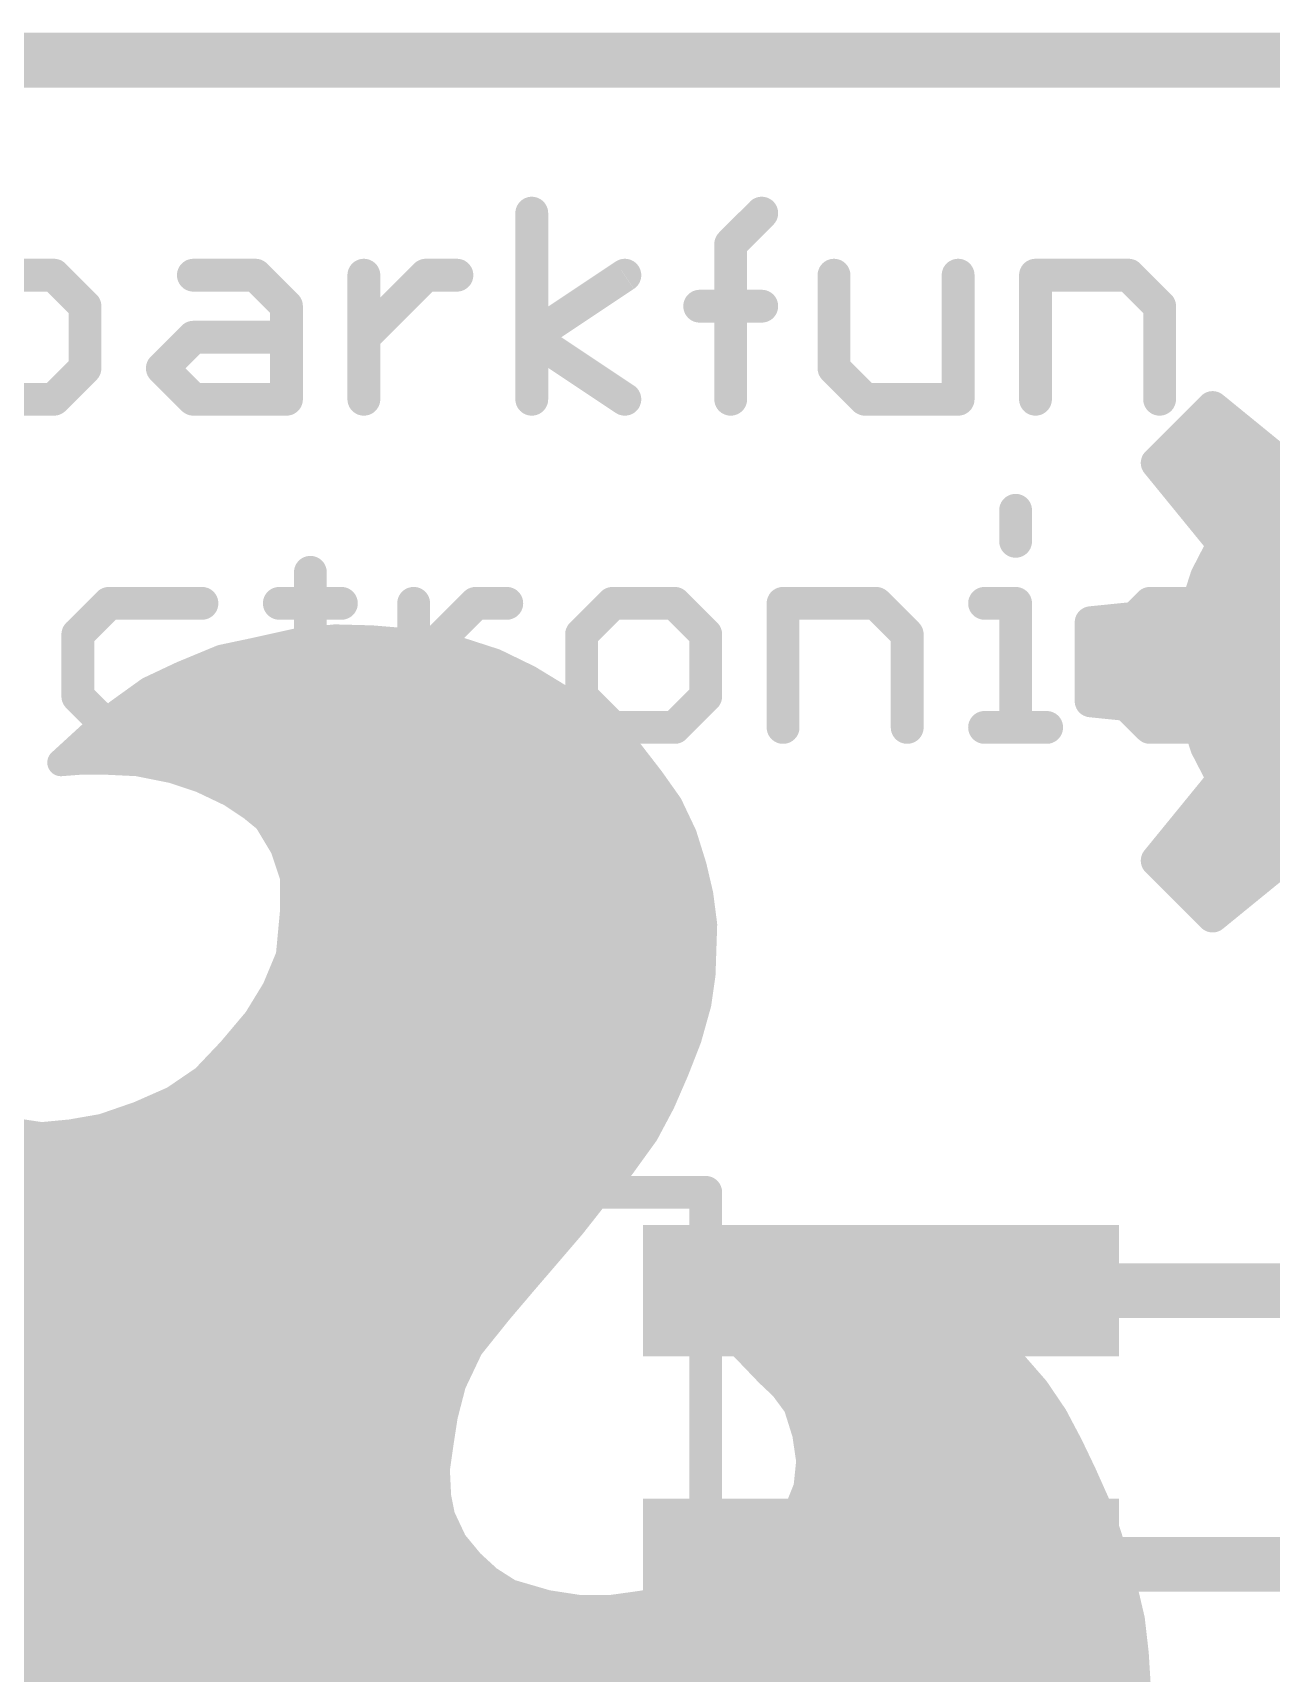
# Model space of a CAD drawing. Extents: x -0.1 to 21.7, y -7.6 to 15.4.
# Drawn here: x 10.11 to 15.86, y 7.75 to 15.37 of the extents above; entities that cross this region are included whole.
import ezdxf

# ---------------------------------------------------------------- set-up
doc = ezdxf.new("R2010")
doc.units = 0
for name, color, linetype in [('1', 12, 'CONTINUOUS'), ('16', 132, 'CONTINUOUS'), ('20', 53, 'CONTINUOUS'), ('21', 53, 'CONTINUOUS'), ('22', 53, 'CONTINUOUS'), ('51', 53, 'CONTINUOUS')]:
    doc.layers.add(name, color=color, linetype=linetype)

# ---------------------------------------------------------------- blocks, each defined once
blk = doc.blocks.new('RECT')
blk.add_solid([(-0.5, -0.5), (0.5, -0.5), (-0.5, 0.5), (0.5, 0.5)])

msp = doc.modelspace()

# ---------------------------------------------------------------- linework, layer by layer
at = {"layer": '1', "const_width": 0.254}
for points in [[(21.59, 15.24), (0, 15.24)], [(14.0462, 9.525), (18.415, 9.525)], [(14.0462, 8.255), (13.97, 8.255)], [(14.0462, 8.255), (18.542, 8.255)]]:
    msp.add_lwpolyline(points, dxfattribs=at)
at = {"layer": '1', "const_width": 0.127}
for points in [[(14.0462, 9.5885, 1), (14.0462, 9.4615)], [(13.97, 8.3185, 1), (13.97, 8.1915)], [(14.0462, 8.3185, 1), (14.0462, 8.1915)], [(14.0462, 8.1915, 1), (14.0462, 8.3185)]]:
    msp.add_lwpolyline(points, format="xyb", dxfattribs=at)
at = {"layer": '16', "const_width": 0.254}
msp.add_lwpolyline([(21.59, 15.24), (0, 15.24)], dxfattribs=at)
at = {"layer": '20', "const_width": 0.254}
msp.add_lwpolyline([(0, 15.24), (21.59, 15.24)], dxfattribs=at)
at = {"layer": '21', "const_width": 0.1524}
for points in [[(12.4254, 13.6652), (12.4254, 14.5295)], [(13.349, 14.3855), (13.4931, 14.5295)], [(13.349, 13.6652), (13.349, 14.3855)], [(9.7747, 14.2414), (10.2069, 14.2414)], [(10.2069, 14.2414), (10.3509, 14.0974)], [(10.8543, 14.2414), (11.1424, 14.2414)], [(11.1424, 14.2414), (11.2865, 14.0974)], [(11.6458, 13.6652), (11.6458, 14.2414)], [(11.6458, 13.9533), (11.9339, 14.2414)], [(11.9339, 14.2414), (12.0779, 14.2414)], [(12.4254, 13.9533), (12.8575, 14.2414)], [(13.8286, 14.2414), (13.8286, 13.8093)], [(14.4049, 13.6652), (14.4049, 14.2414)], [(14.7641, 13.6652), (14.7641, 14.2414)], [(14.7641, 14.2414), (15.1963, 14.2414)], [(15.1963, 14.2414), (15.3404, 14.0974)], [(10.3509, 14.0974), (10.3509, 13.8093)], [(11.2865, 14.0974), (11.2865, 13.6652)], [(13.205, 14.0974), (13.4931, 14.0974)], [(15.3404, 14.0974), (15.3404, 13.6652)], [(10.7102, 13.8093), (10.8543, 13.9533)], [(10.8543, 13.9533), (11.2865, 13.9533)], [(12.8575, 13.6652), (12.4254, 13.9533)], [(10.3509, 13.8093), (10.2069, 13.6652)], [(10.8543, 13.6652), (10.7102, 13.8093)], [(13.8286, 13.8093), (13.9727, 13.6652)], [(10.2069, 13.6652), (9.7747, 13.6652)], [(11.2865, 13.6652), (10.8543, 13.6652)], [(13.9727, 13.6652), (14.4049, 13.6652)], [(14.6718, 13.1496), (14.6718, 13.0055)], [(11.3975, 12.8615), (11.3975, 12.2853)], [(10.462, 12.7174), (10.3179, 12.5734)], [(10.8941, 12.7174), (10.462, 12.7174)], [(11.2534, 12.7174), (11.5415, 12.7174)], [(11.8771, 12.1412), (11.8771, 12.7174)], [(11.8771, 12.4293), (12.1652, 12.7174)], [(12.1652, 12.7174), (12.3093, 12.7174)], [(12.8008, 12.7174), (12.6567, 12.5734)], [(13.0889, 12.7174), (12.8008, 12.7174)], [(13.2329, 12.5734), (13.0889, 12.7174)], [(13.5922, 12.1412), (13.5922, 12.7174)], [(13.5922, 12.7174), (14.0244, 12.7174)], [(14.0244, 12.7174), (14.1685, 12.5734)], [(14.5277, 12.7174), (14.6718, 12.7174)], [(14.6718, 12.7174), (14.6718, 12.1412)], [(15.2955, 12.7174), (15.1514, 12.5734)], [(15.7277, 12.7174), (15.2955, 12.7174)], [(10.3179, 12.5734), (10.3179, 12.2853)], [(12.6567, 12.5734), (12.6567, 12.2853)], [(13.2329, 12.2853), (13.2329, 12.5734)], [(14.1685, 12.5734), (14.1685, 12.1412)], [(15.1514, 12.5734), (15.1514, 12.2853)], [(10.3179, 12.2853), (10.462, 12.1412)], [(11.3975, 12.2853), (11.5415, 12.1412)], [(12.6567, 12.2853), (12.8008, 12.1412)], [(13.0889, 12.1412), (13.2329, 12.2853)], [(15.1514, 12.2853), (15.2955, 12.1412)], [(10.462, 12.1412), (10.8941, 12.1412)], [(12.8008, 12.1412), (13.0889, 12.1412)], [(14.5277, 12.1412), (14.8159, 12.1412)], [(15.2955, 12.1412), (15.7277, 12.1412)], [(13.233, 9.982), (9.627, 9.982)]]:
    msp.add_lwpolyline(points, dxfattribs=at)
at = {"layer": '21'}
for points, const_width in [([(12.4635, 14.5295, 1), (12.3873, 14.5295)], 0.0762), ([(13.52, 14.5026, 1), (13.4661, 14.5565)], 0.0762), ([(13.3871, 14.3855, 1), (13.3109, 14.3855)], 0.0762), ([(13.3221, 14.4124, 1), (13.3759, 14.3585)], 0.0762), ([(10.2338, 14.2684, 1), (10.1799, 14.2145)], 0.0762), ([(10.2069, 14.2033, 1), (10.2069, 14.2795)], 0.0762), ([(10.8543, 14.2795, 1), (10.8543, 14.2033)], 0.0762), ([(11.1693, 14.2684, 1), (11.1155, 14.2145)], 0.0762), ([(11.1424, 14.2033, 1), (11.1424, 14.2795)], 0.0762), ([(11.6839, 14.2414, 1), (11.6077, 14.2414)], 0.0762), ([(11.9339, 14.2795, 1), (11.9339, 14.2033)], 0.0762), ([(11.9608, 14.2145, 1), (11.9069, 14.2684)], 0.0762), ([(12.0779, 14.2033, 1), (12.0779, 14.2795)], 0.0762), ([(12.8787, 14.2097, 1), (12.8364, 14.2731)], 0.0762), ([(13.8667, 14.2414, 1), (13.7905, 14.2414)], 0.0762), ([(14.443, 14.2414, 1), (14.3668, 14.2414)], 0.0762), ([(14.8022, 14.2414, 1), (14.726, 14.2414)], 0.0762), ([(14.7641, 14.2795, 1), (14.7641, 14.2033)], 0.0762), ([(15.2233, 14.2684, 1), (15.1694, 14.2145)], 0.0762), ([(15.1963, 14.2033, 1), (15.1963, 14.2795)], 0.0762), ([(10.389, 14.0974, 1), (10.3128, 14.0974)], 0.0762), ([(11.3246, 14.0974, 1), (11.2484, 14.0974)], 0.0762), ([(13.205, 14.1355, 1), (13.205, 14.0593)], 0.0762), ([(13.4931, 14.0593, 1), (13.4931, 14.1355)], 0.0762), ([(15.3785, 14.0974, 1), (15.3023, 14.0974)], 0.0762), ([(10.324, 14.0704, 1), (10.3779, 14.1243)], 0.0762), ([(11.2595, 14.0704, 1), (11.3134, 14.1243)], 0.0762), ([(15.3134, 14.0704, 1), (15.3673, 14.1243)], 0.0762), ([(10.8543, 13.9914, 1), (10.8543, 13.9152)], 0.0762), ([(10.8812, 13.9264, 1), (10.8274, 13.9803)], 0.0762), ([(11.2865, 13.9152, 1), (11.2865, 13.9914)], 0.0762), ([(11.6188, 13.9803, 1), (11.6727, 13.9264)], 0.0762), ([(12.4465, 13.985, 1), (12.4042, 13.9216)], 0.0762), ([(12.4042, 13.985, 1), (12.4465, 13.9216)], 0.0762), ([(10.3779, 13.7823, 1), (10.324, 13.8362)], 0.0762), ([(10.7372, 13.8362, 1), (10.6833, 13.7823)], 0.0762), ([(10.6833, 13.8362, 1), (10.7372, 13.7823)], 0.0762), ([(13.8556, 13.8362, 1), (13.8017, 13.7823)], 0.0762), ([(10.3128, 13.8093, 1), (10.389, 13.8093)], 0.0762), ([(13.7905, 13.8093, 1), (13.8667, 13.8093)], 0.0762), ([(10.1799, 13.6921, 1), (10.2338, 13.6383)], 0.0762), ([(10.2069, 13.6271, 1), (10.2069, 13.7033)], 0.0762), ([(10.8543, 13.7033, 1), (10.8543, 13.6271)], 0.0762), ([(10.8274, 13.6383, 1), (10.8812, 13.6921)], 0.0762), ([(11.2865, 13.6271, 1), (11.2865, 13.7033)], 0.0762), ([(12.8364, 13.6335, 1), (12.8787, 13.6969)], 0.0762), ([(13.9727, 13.7033, 1), (13.9727, 13.6271)], 0.0762), ([(13.9457, 13.6383, 1), (13.9996, 13.6921)], 0.0762), ([(14.4049, 13.6271, 1), (14.4049, 13.7033)], 0.0762), ([(11.2484, 13.6652, 1), (11.3246, 13.6652)], 0.0762), ([(11.6077, 13.6652, 1), (11.6839, 13.6652)], 0.0762), ([(12.3873, 13.6652, 1), (12.4635, 13.6652)], 0.0762), ([(13.3109, 13.6652, 1), (13.3871, 13.6652)], 0.0762), ([(14.3668, 13.6652, 1), (14.443, 13.6652)], 0.0762), ([(14.726, 13.6652, 1), (14.8022, 13.6652)], 0.0762), ([(15.3023, 13.6652, 1), (15.3785, 13.6652)], 0.0762), ([(14.7099, 13.1496, 1), (14.6337, 13.1496)], 0.0762), ([(14.6337, 13.0055, 1), (14.7099, 13.0055)], 0.0762), ([(11.4356, 12.8615, 1), (11.3594, 12.8615)], 0.0762), ([(10.462, 12.7555, 1), (10.462, 12.6793)], 0.0762), ([(10.4889, 12.6905, 1), (10.435, 12.7444)], 0.0762), ([(10.8941, 12.6793, 1), (10.8941, 12.7555)], 0.0762), ([(11.2534, 12.7555, 1), (11.2534, 12.6793)], 0.0762), ([(11.5415, 12.6793, 1), (11.5415, 12.7555)], 0.0762), ([(11.9152, 12.7174, 1), (11.839, 12.7174)], 0.0762), ([(12.1652, 12.7555, 1), (12.1652, 12.6793)], 0.0762), ([(12.1922, 12.6905, 1), (12.1383, 12.7444)], 0.0762), ([(12.3093, 12.6793, 1), (12.3093, 12.7555)], 0.0762), ([(12.8008, 12.7555, 1), (12.8008, 12.6793)], 0.0762), ([(12.8277, 12.6905, 1), (12.7738, 12.7444)], 0.0762), ([(13.1158, 12.7444, 1), (13.0619, 12.6905)], 0.0762), ([(13.0889, 12.6793, 1), (13.0889, 12.7555)], 0.0762), ([(13.6303, 12.7174, 1), (13.5541, 12.7174)], 0.0762), ([(13.5922, 12.7555, 1), (13.5922, 12.6793)], 0.0762), ([(14.0513, 12.7444, 1), (13.9975, 12.6905)], 0.0762), ([(14.0244, 12.6793, 1), (14.0244, 12.7555)], 0.0762), ([(14.5277, 12.7555, 1), (14.5277, 12.6793)], 0.0762), ([(14.7099, 12.7174, 1), (14.6337, 12.7174)], 0.0762), ([(14.6718, 12.6793, 1), (14.6718, 12.7555)], 0.0762), ([(15.2955, 12.7555, 1), (15.2955, 12.6793)], 0.0762), ([(15.3224, 12.6905, 1), (15.2685, 12.7444)], 0.0762), ([(15.7277, 12.6793, 1), (15.7277, 12.7555)], 0.0762), ([(10.356, 12.5734, 1), (10.2798, 12.5734)], 0.0762), ([(12.6948, 12.5734, 1), (12.6186, 12.5734)], 0.0762), ([(13.271, 12.5734, 1), (13.1948, 12.5734)], 0.0762), ([(14.2066, 12.5734, 1), (14.1304, 12.5734)], 0.0762), ([(15.1895, 12.5734, 1), (15.1133, 12.5734)], 0.0762), ([(10.291, 12.6003, 1), (10.3449, 12.5464)], 0.0762), ([(12.6298, 12.6003, 1), (12.6837, 12.5464)], 0.0762), ([(13.206, 12.5464, 1), (13.2599, 12.6003)], 0.0762), ([(14.1415, 12.5464, 1), (14.1954, 12.6003)], 0.0762), ([(15.1245, 12.6003, 1), (15.1784, 12.5464)], 0.0762), ([(11.8502, 12.4563, 1), (11.9041, 12.4024)], 0.0762), ([(10.3449, 12.3122, 1), (10.291, 12.2583)], 0.0762), ([(11.4244, 12.3122, 1), (11.3705, 12.2583)], 0.0762), ([(12.6837, 12.3122, 1), (12.6298, 12.2583)], 0.0762), ([(13.2599, 12.2583, 1), (13.206, 12.3122)], 0.0762), ([(15.1784, 12.3122, 1), (15.1245, 12.2583)], 0.0762), ([(10.2798, 12.2853, 1), (10.356, 12.2853)], 0.0762), ([(11.3594, 12.2853, 1), (11.4356, 12.2853)], 0.0762), ([(12.6186, 12.2853, 1), (12.6948, 12.2853)], 0.0762), ([(13.1948, 12.2853, 1), (13.271, 12.2853)], 0.0762), ([(15.1133, 12.2853, 1), (15.1895, 12.2853)], 0.0762), ([(10.462, 12.1793, 1), (10.462, 12.1031)], 0.0762), ([(10.435, 12.1143, 1), (10.4889, 12.1681)], 0.0762), ([(10.8941, 12.1031, 1), (10.8941, 12.1793)], 0.0762), ([(11.5146, 12.1143, 1), (11.5685, 12.1681)], 0.0762), ([(12.8008, 12.1793, 1), (12.8008, 12.1031)], 0.0762), ([(12.7738, 12.1143, 1), (12.8277, 12.1681)], 0.0762), ([(13.0619, 12.1681, 1), (13.1158, 12.1143)], 0.0762), ([(13.0889, 12.1031, 1), (13.0889, 12.1793)], 0.0762), ([(14.5277, 12.1793, 1), (14.5277, 12.1031)], 0.0762), ([(14.8159, 12.1031, 1), (14.8159, 12.1793)], 0.0762), ([(15.2955, 12.1793, 1), (15.2955, 12.1031)], 0.0762), ([(15.2685, 12.1143, 1), (15.3224, 12.1681)], 0.0762), ([(15.7277, 12.1031, 1), (15.7277, 12.1793)], 0.0762), ([(11.839, 12.1412, 1), (11.9152, 12.1412)], 0.0762), ([(13.5541, 12.1412, 1), (13.6303, 12.1412)], 0.0762), ([(14.1304, 12.1412, 1), (14.2066, 12.1412)], 0.0762), ([(14.6337, 12.1412, 1), (14.7099, 12.1412)], 0.0762), ([(13.233, 9.9439, 1), (13.233, 10.0201)], 0.0762), ([(10.4394, 9.2798, 1), (10.4394, 9.567, 1), (10.4394, 9.2798)], 0.2032)]:
    msp.add_lwpolyline(points, format="xyb", dxfattribs=dict(at, const_width=const_width))
at = {"layer": '22'}
for points, const_width in [([(15.328, 13.3695), (15.5865, 13.628)], 0.15), ([(15.5865, 13.628), (15.9635, 13.3206)], 0.15), ([(15.4585, 13.5), (15.7435, 13.5)], 0.15), ([(15.6354, 12.9925), (15.328, 13.3695)], 0.15), ([(15.3439, 13.35), (15.9274, 13.35)], 0.15), ([(15.4662, 13.2), (17.5538, 13.2)], 0.15), ([(15.5885, 13.05), (17.4315, 13.05)], 0.15), ([(15.5572, 12.8407), (15.6354, 12.9925)], 0.15), ([(15.5878, 12.9), (16.4083, 12.9)], 0.15), ([(15.5051, 12.678), (15.5572, 12.8407)], 0.15), ([(15.5282, 12.75), (16.1555, 12.75)], 0.15), ([(15.0212, 12.6288), (15.5051, 12.678)], 0.15), ([(15.0212, 12.2632), (15.0212, 12.6288)], 0.15), ([(15.0212, 12.6), (16.0705, 12.6)], 0.15), ([(11.1347, 12.4933), (11.3368, 12.5382)], 0.127), ([(11.3368, 12.5382), (11.512, 12.5562)], 0.127), ([(11.512, 12.5562), (11.6827, 12.5517)], 0.127), ([(11.6827, 12.5517), (11.8983, 12.5337)], 0.127), ([(11.8983, 12.5337), (12.0869, 12.4978)], 0.127), ([(10.8023, 12.3855), (10.9865, 12.4619)], 0.127), ([(10.9482, 12.446), (12.2466, 12.446)], 0.127), ([(10.9865, 12.4619), (11.1347, 12.4933)], 0.127), ([(12.0869, 12.4978), (12.2531, 12.4439)], 0.127), ([(12.2531, 12.4439), (12.4103, 12.3675)], 0.127), ([(15.0212, 12.45), (16.0421, 12.45)], 0.15), ([(10.6496, 12.3136), (10.8023, 12.3855)], 0.127), ([(12.4103, 12.3675), (12.5945, 12.2553)], 0.127), ([(10.5059, 12.2103), (10.6496, 12.3136)], 0.127), ([(10.6611, 12.319), (12.4899, 12.319)], 0.127), ([(15.0212, 12.3), (16.0681, 12.3)], 0.15), ([(10.3801, 12.107), (10.5059, 12.2103)], 0.127), ([(12.5945, 12.2553), (12.7562, 12.1519)], 0.127), ([(15.5051, 12.214), (15.0212, 12.2632)], 0.15), ([(15.5572, 12.0513), (15.5051, 12.214)], 0.15), ([(10.4836, 12.192), (12.6935, 12.192)], 0.127), ([(12.7562, 12.1519), (12.8769, 12.0301)], 0.127), ([(15.5256, 12.15), (16.1475, 12.15)], 0.15), ([(10.2395, 11.9781), (10.3801, 12.107)], 0.127), ([(10.3343, 12.065), (12.8423, 12.065)], 0.127), ([(15.6354, 11.8995), (15.5572, 12.0513)], 0.15), ([(10.3236, 11.9846), (10.2395, 11.9781)], 0.127), ([(10.4595, 11.9846), (10.3236, 11.9846)], 0.127), ([(10.5953, 11.9781), (10.4595, 11.9846)], 0.127), ([(10.757, 11.9458), (10.5953, 11.9781)], 0.127), ([(12.8769, 12.0301), (12.9772, 11.9004)], 0.127), ([(15.5836, 12), (16.3253, 12)], 0.15), ([(10.8929, 11.9005), (10.757, 11.9458)], 0.127), ([(10.7804, 11.938), (12.9481, 11.938)], 0.127), ([(11.0287, 11.8358), (10.8929, 11.9005)], 0.127), ([(12.9772, 11.9004), (13.063, 11.7791)], 0.127), ([(15.328, 11.5225), (15.6354, 11.8995)], 0.15), ([(11.1258, 11.7711), (11.0287, 11.8358)], 0.127), ([(15.595, 11.85), (16.2631, 11.85)], 0.15), ([(11.0659, 11.811), (13.0404, 11.811)], 0.127), ([(11.1969, 11.7129), (11.1258, 11.7711)], 0.127), ([(13.063, 11.7791), (13.129, 11.6399)], 0.127), ([(11.2746, 11.5835), (11.1969, 11.7129)], 0.127), ([(11.2143, 11.684), (13.1081, 11.684)], 0.127), ([(15.4727, 11.7), (16.201, 11.7)], 0.15), ([(13.129, 11.6399), (13.1739, 11.4962)], 0.127), ([(11.3198, 11.4477), (11.2746, 11.5835)], 0.127), ([(11.2834, 11.557), (13.1549, 11.557)], 0.127), ([(15.5865, 11.264), (15.328, 11.5225)], 0.15), ([(15.3504, 11.55), (15.9373, 11.55)], 0.15), ([(15.9635, 11.5714), (15.5865, 11.264)], 0.15), ([(11.3198, 11.286), (11.3198, 11.4477)], 0.127), ([(13.1739, 11.4962), (13.2048, 11.3643)], 0.127), ([(11.3198, 11.43), (13.1894, 11.43)], 0.127), ([(13.2048, 11.3643), (13.2228, 11.2251)], 0.127), ([(15.4505, 11.4), (15.7533, 11.4)], 0.15), ([(11.3198, 11.303), (13.2127, 11.303)], 0.127), ([(11.3005, 11.079), (11.3198, 11.286)], 0.127), ([(13.2228, 11.2251), (13.2152, 10.9949)], 0.127), ([(11.3095, 11.176), (13.2212, 11.176)], 0.127), ([(11.2357, 10.9237), (11.3005, 11.079)], 0.127), ([(11.288, 11.049), (13.217, 11.049)], 0.127), ([(13.2152, 10.9949), (13.1958, 10.859)], 0.127), ([(11.1495, 10.7825), (11.2357, 10.9237)], 0.127), ([(11.2347, 10.922), (13.2048, 10.922)], 0.127), ([(13.1958, 10.859), (13.1505, 10.6973)], 0.127), ([(11.0287, 10.6391), (11.1495, 10.7825)], 0.127), ([(11.1571, 10.795), (13.1779, 10.795)], 0.127), ([(13.1505, 10.6973), (13.0923, 10.5485)], 0.127), ([(10.9058, 10.5097), (11.0287, 10.6391)], 0.127), ([(11.053, 10.668), (13.139, 10.668)], 0.127), ([(10.9355, 10.541), (13.089, 10.541)], 0.127), ([(13.0923, 10.5485), (13.0277, 10.3997)], 0.127), ([(10.7635, 10.4127), (10.9058, 10.5097)], 0.127), ([(10.6018, 10.3415), (10.7635, 10.4127)], 0.127), ([(10.7654, 10.414), (13.0339, 10.414)], 0.127), ([(13.0277, 10.3997), (12.952, 10.2574)], 0.127), ([(10.4336, 10.2833), (10.6018, 10.3415)], 0.127), ([(10.0196, 10.2639), (10.149, 10.2445)], 0.127), ([(10.149, 10.2445), (10.2848, 10.2574)], 0.127), ([(10.2848, 10.2574), (10.4336, 10.2833)], 0.127), ([(10.4443, 10.287), (12.9677, 10.287)], 0.127), ([(12.952, 10.2574), (12.84, 10.1022)], 0.127), ([(8.8518, 10.16), (12.8817, 10.16)], 0.127), ([(12.84, 10.1022), (12.7236, 9.9703)], 0.127), ([(8.786, 10.033), (12.7789, 10.033)], 0.127), ([(12.7236, 9.9703), (12.6136, 9.8305)], 0.127), ([(8.7263, 9.906), (12.673, 9.906)], 0.127), ([(8.6705, 9.779), (12.5695, 9.779)], 0.127), ([(12.6136, 9.8305), (12.4972, 9.6946)], 0.127), ([(12.4972, 9.6946), (12.3807, 9.5588)], 0.127), ([(8.6102, 9.652), (12.4607, 9.652)], 0.127), ([(12.3807, 9.5588), (12.2708, 9.4294)], 0.127), ([(8.5575, 9.525), (12.352, 9.525)], 0.127), ([(13.1741, 9.4751), (13.3911, 9.4789)], 0.127), ([(13.2077, 9.4377), (13.1741, 9.4751)], 0.127), ([(13.3911, 9.4789), (13.5483, 9.4789)], 0.127), ([(13.5483, 9.4789), (13.713, 9.4751)], 0.127), ([(13.713, 9.4751), (13.8777, 9.4789)], 0.127), ([(13.8777, 9.4789), (14.0049, 9.4789)], 0.127), ([(14.0049, 9.4789), (14.1135, 9.4639)], 0.127), ([(14.1135, 9.4639), (14.2407, 9.4415)], 0.127), ([(8.5151, 9.398), (12.2456, 9.398)], 0.127), ([(12.2708, 9.4294), (12.1375, 9.2633)], 0.127), ([(13.2826, 9.3741), (13.2077, 9.4377)], 0.127), ([(13.2545, 9.398), (14.3341, 9.398)], 0.127), ([(14.2407, 9.4415), (14.4016, 9.3666)], 0.127), ([(13.3574, 9.3142), (13.2826, 9.3741)], 0.127), ([(13.4435, 9.2281), (13.3574, 9.3142)], 0.127), ([(14.4016, 9.3666), (14.5326, 9.288)], 0.127), ([(8.4825, 9.271), (12.1437, 9.271)], 0.127), ([(12.1375, 9.2633), (12.0573, 9.0944)], 0.127), ([(13.4006, 9.271), (14.5539, 9.271)], 0.127), ([(14.5326, 9.288), (14.6636, 9.1832)], 0.127), ([(13.5259, 9.142), (13.4435, 9.2281)], 0.127), ([(14.6636, 9.1832), (14.7647, 9.0672)], 0.127), ([(8.4533, 9.144), (12.0809, 9.144)], 0.127), ([(12.0573, 9.0944), (12.0185, 8.9442)], 0.127), ([(13.524, 9.144), (14.6978, 9.144)], 0.127), ([(13.5932, 9.0784), (13.5259, 9.142)], 0.127), ([(13.6569, 8.9923), (13.5932, 9.0784)], 0.127), ([(8.4336, 9.017), (12.0373, 9.017)], 0.127), ([(13.6386, 9.017), (14.7987, 9.017)], 0.127), ([(14.7647, 9.0672), (14.8508, 8.9399)], 0.127), ([(12.0185, 8.9442), (11.9989, 8.8164)], 0.127), ([(13.698, 8.8613), (13.6569, 8.9923)], 0.127), ([(14.8508, 8.9399), (14.9219, 8.8052)], 0.127), ([(8.4205, 8.89), (12.0102, 8.89)], 0.127), ([(13.689, 8.89), (14.8771, 8.89)], 0.127), ([(13.7167, 8.7341), (13.698, 8.8613)], 0.127), ([(11.9989, 8.8164), (11.9817, 8.6951)], 0.127), ([(14.9219, 8.8052), (14.984, 8.6755)], 0.127), ([(8.4167, 8.763), (11.9913, 8.763)], 0.127), ([(13.7039, 8.6106), (13.7167, 8.7341)], 0.127), ([(13.7125, 8.763), (14.9421, 8.763)], 0.127), ([(8.4227, 8.636), (11.9845, 8.636)], 0.127), ([(11.9817, 8.6951), (11.9876, 8.5694)], 0.127), ([(13.7065, 8.636), (15.0017, 8.636)], 0.127), ([(14.984, 8.6755), (15.0603, 8.5048)], 0.127), ([(11.9876, 8.5694), (12.0063, 8.4758)], 0.127), ([(13.6531, 8.4833), (13.7039, 8.6106)], 0.127), ([(8.4343, 8.509), (11.9997, 8.509)], 0.127), ([(12.0063, 8.4758), (12.0625, 8.3561)], 0.127), ([(13.5708, 8.3748), (13.6531, 8.4833)], 0.127), ([(13.6634, 8.509), (15.0584, 8.509)], 0.127), ([(15.0603, 8.5048), (15.1008, 8.388)], 0.127), ([(8.4528, 8.382), (12.0503, 8.382)], 0.127), ([(12.0625, 8.3561), (12.1411, 8.261)], 0.127), ([(13.4847, 8.2962), (13.5708, 8.3748)], 0.127), ([(13.5763, 8.382), (15.1026, 8.382)], 0.127), ([(15.1008, 8.388), (15.1412, 8.2533)], 0.127), ([(8.4782, 8.255), (12.1476, 8.255)], 0.127), ([(12.1411, 8.261), (12.2242, 8.1847)], 0.127), ([(13.32, 8.1951), (13.4215, 8.2475)], 0.127), ([(13.4215, 8.2475), (13.4847, 8.2962)], 0.127), ([(13.4312, 8.255), (15.1407, 8.255)], 0.127), ([(15.1412, 8.2533), (15.1771, 8.132)], 0.127), ([(12.2242, 8.1847), (12.3215, 8.1226)], 0.127), ([(13.2003, 8.139), (13.32, 8.1951)], 0.127), ([(8.508, 8.128), (12.313, 8.128)], 0.127), ([(12.3215, 8.1226), (12.4966, 8.0716)], 0.127), ([(12.9308, 8.0679), (13.0655, 8.0904)], 0.127), ([(13.0655, 8.0904), (13.2003, 8.139)], 0.127), ([(13.1698, 8.128), (15.178, 8.128)], 0.127), ([(15.1771, 8.132), (15.2086, 7.9973)], 0.127), ([(12.4966, 8.0716), (12.6426, 8.0492)], 0.127), ([(12.6426, 8.0492), (12.796, 8.0492)], 0.127), ([(12.796, 8.0492), (12.9308, 8.0679)], 0.127), ([(8.5388, 8.001), (15.2077, 8.001)], 0.127), ([(15.2086, 7.9973), (15.2265, 7.84)], 0.127), ([(8.5698, 7.874), (15.2226, 7.874)], 0.127), ([(15.2265, 7.84), (15.24, 7.62)], 0.127), ([(8.6124, 7.747), (15.2322, 7.747)], 0.127)]:
    msp.add_lwpolyline(points, dxfattribs=dict(at, const_width=const_width))
for points, const_width in [([(15.6102, 13.6571, 1), (15.5628, 13.5989)], 0.075), ([(15.613, 13.6015, 1), (15.56, 13.6545)], 0.075), ([(15.4585, 13.5375, 1), (15.4585, 13.4625)], 0.075), ([(15.7435, 13.4625, 1), (15.7435, 13.5375)], 0.075), ([(15.3571, 13.3932, 1), (15.2989, 13.3458)], 0.075), ([(15.3015, 13.396, 1), (15.3545, 13.343)], 0.075), ([(15.3439, 13.3875, 1), (15.3439, 13.3125)], 0.075), ([(15.4662, 13.2375, 1), (15.4662, 13.1625)], 0.075), ([(15.5885, 13.0875, 1), (15.5885, 13.0125)], 0.075), ([(15.6687, 12.9753, 1), (15.6021, 13.0097)], 0.075), ([(15.6063, 12.9688, 1), (15.6645, 13.0162)], 0.075), ([(15.5878, 12.9375, 1), (15.5878, 12.8625)], 0.075), ([(15.5238, 12.8578, 1), (15.5905, 12.8235)], 0.075), ([(15.5929, 12.8292, 1), (15.5215, 12.8521)], 0.075), ([(15.5282, 12.7875, 1), (15.5282, 12.7125)], 0.075), ([(15.4694, 12.6894, 1), (15.5408, 12.6666)], 0.075), ([(15.5089, 12.6407, 1), (15.5013, 12.7153)], 0.075), ([(15.0587, 12.6288, 1), (14.9837, 12.6288)], 0.075), ([(15.0174, 12.6661, 1), (15.025, 12.5915)], 0.075), ([(15.0212, 12.6375, 1), (15.0212, 12.5625)], 0.075), ([(11.3336, 12.5698, 1), (11.34, 12.5066)], 0.0635), ([(11.3437, 12.5072, 1), (11.3299, 12.5692)], 0.0635), ([(11.5128, 12.5879, 1), (11.5112, 12.5245)], 0.0635), ([(11.5152, 12.5246, 1), (11.5088, 12.5878)], 0.0635), ([(11.6853, 12.5833, 1), (11.6801, 12.5201)], 0.0635), ([(11.6819, 12.52, 1), (11.6835, 12.5834)], 0.0635), ([(11.9042, 12.5649, 1), (11.8924, 12.5025)], 0.0635), ([(11.8957, 12.5021, 1), (11.9009, 12.5653)], 0.0635), ([(10.9482, 12.4778, 1), (10.9482, 12.4142)], 0.0635), ([(10.9799, 12.493, 1), (10.9931, 12.4308)], 0.0635), ([(10.9987, 12.4326, 1), (10.9743, 12.4912)], 0.0635), ([(11.1278, 12.5243, 1), (11.1416, 12.4623)], 0.0635), ([(11.1413, 12.4622, 1), (11.1281, 12.5244)], 0.0635), ([(12.0967, 12.528, 1), (12.0771, 12.4676)], 0.0635), ([(12.081, 12.4666, 1), (12.0928, 12.529)], 0.0635), ([(12.267, 12.4725, 1), (12.2392, 12.4153)], 0.0635), ([(12.2433, 12.4137, 1), (12.2629, 12.4741)], 0.0635), ([(12.2466, 12.4142, 1), (12.2466, 12.4778)], 0.0635), ([(15.0212, 12.4875, 1), (15.0212, 12.4125)], 0.075), ([(10.7901, 12.4148, 1), (10.8145, 12.3562)], 0.0635), ([(10.8158, 12.3568, 1), (10.7888, 12.4142)], 0.0635), ([(12.4268, 12.3946, 1), (12.3938, 12.3404)], 0.0635), ([(12.3964, 12.3389, 1), (12.4242, 12.3961)], 0.0635), ([(10.6361, 12.3423, 1), (10.6631, 12.2849)], 0.0635), ([(10.6611, 12.3508, 1), (10.6611, 12.2873)], 0.0635), ([(10.6681, 12.2878, 1), (10.6311, 12.3394)], 0.0635), ([(12.4899, 12.2873, 1), (12.4899, 12.3508)], 0.0635), ([(15.0212, 12.3375, 1), (15.0212, 12.2625)], 0.075), ([(10.4874, 12.2361, 1), (10.5244, 12.1845)], 0.0635), ([(10.526, 12.1858, 1), (10.4858, 12.2348)], 0.0635), ([(12.6116, 12.282, 1), (12.5774, 12.2286)], 0.0635), ([(12.578, 12.2282, 1), (12.611, 12.2824)], 0.0635), ([(15.025, 12.3005, 1), (15.0174, 12.2259)], 0.075), ([(14.9837, 12.2632, 1), (15.0587, 12.2632)], 0.075), ([(15.5408, 12.2254, 1), (15.4694, 12.2026)], 0.075), ([(15.5013, 12.1767, 1), (15.5089, 12.2513)], 0.075), ([(10.4836, 12.2238, 1), (10.4836, 12.1602)], 0.0635), ([(12.6935, 12.1602, 1), (12.6935, 12.2238)], 0.0635), ([(12.7788, 12.1742, 1), (12.7336, 12.1296)], 0.0635), ([(12.7391, 12.1252, 1), (12.7733, 12.1786)], 0.0635), ([(15.5256, 12.1875, 1), (15.5256, 12.1125)], 0.075), ([(10.3343, 12.0968, 1), (10.3343, 12.0333)], 0.0635), ([(10.36, 12.1315, 1), (10.4002, 12.0825)], 0.0635), ([(10.4016, 12.0836, 1), (10.3586, 12.1304)], 0.0635), ([(12.8423, 12.0333, 1), (12.8423, 12.0968)], 0.0635), ([(15.5905, 12.0685, 1), (15.5238, 12.0342)], 0.075), ([(10.2371, 12.0098, 1), (10.2419, 11.9464)], 0.0635), ([(10.3236, 12.0164, 1), (10.3236, 11.9528)], 0.0635), ([(10.326, 11.9529, 1), (10.3212, 12.0163)], 0.0635), ([(10.461, 12.0163, 1), (10.458, 11.9529)], 0.0635), ([(10.4595, 11.9528, 1), (10.4595, 12.0164)], 0.0635), ([(10.6015, 12.0092, 1), (10.5891, 11.947)], 0.0635), ([(10.5938, 11.9464, 1), (10.5968, 12.0098)], 0.0635), ([(12.902, 12.0495, 1), (12.8518, 12.0107)], 0.0635), ([(12.8543, 12.0078, 1), (12.8995, 12.0524)], 0.0635), ([(15.5215, 12.0399, 1), (15.5929, 12.0628)], 0.075), ([(15.5836, 12.0375, 1), (15.5836, 11.9625)], 0.075), ([(10.218, 12.0015, 1), (10.261, 11.9547)], 0.0635), ([(10.767, 11.9759, 1), (10.747, 11.9157)], 0.0635), ([(10.7804, 11.9698, 1), (10.7804, 11.9063)], 0.0635), ([(10.7508, 11.9147, 1), (10.7632, 11.9769)], 0.0635), ([(10.9066, 11.9292, 1), (10.8792, 11.8718)], 0.0635), ([(10.8829, 11.8704, 1), (10.9029, 11.9306)], 0.0635), ([(13.0031, 11.9187, 1), (12.9513, 11.8821)], 0.0635), ([(12.9481, 11.9063, 1), (12.9481, 11.9698)], 0.0635), ([(15.6645, 11.8758, 1), (15.6063, 11.9232)], 0.075), ([(11.0463, 11.8622, 1), (11.0111, 11.8094)], 0.0635), ([(11.015, 11.8071, 1), (11.0424, 11.8645)], 0.0635), ([(12.9521, 11.881, 1), (13.0023, 11.9198)], 0.0635), ([(15.595, 11.8875, 1), (15.595, 11.8125)], 0.075), ([(15.6021, 11.8823, 1), (15.6687, 11.9167)], 0.075), ([(11.0659, 11.8428, 1), (11.0659, 11.7792)], 0.0635), ([(11.1459, 11.7957, 1), (11.1057, 11.7465)], 0.0635), ([(11.1082, 11.7447, 1), (11.1434, 11.7975)], 0.0635), ([(13.0917, 11.7927, 1), (13.0343, 11.7655)], 0.0635), ([(13.0371, 11.7608, 1), (13.0889, 11.7974)], 0.0635), ([(13.0404, 11.7792, 1), (13.0404, 11.8428)], 0.0635), ([(11.2241, 11.7292, 1), (11.1697, 11.6966)], 0.0635), ([(11.1768, 11.6883, 1), (11.217, 11.7375)], 0.0635), ([(11.2143, 11.7158, 1), (11.2143, 11.6523)], 0.0635), ([(13.1081, 11.6523, 1), (13.1081, 11.7158)], 0.0635), ([(15.4727, 11.7375, 1), (15.4727, 11.6625)], 0.075), ([(13.1593, 11.6494, 1), (13.0987, 11.6304)], 0.0635), ([(13.1003, 11.6263, 1), (13.1577, 11.6535)], 0.0635), ([(11.3047, 11.5935, 1), (11.2445, 11.5735)], 0.0635), ([(11.2474, 11.5672, 1), (11.3018, 11.5998)], 0.0635), ([(11.2834, 11.5888, 1), (11.2834, 11.5252)], 0.0635), ([(13.1549, 11.5252, 1), (13.1549, 11.5888)], 0.0635), ([(15.3545, 11.549, 1), (15.3015, 11.496)], 0.075), ([(15.2989, 11.5462, 1), (15.3571, 11.4988)], 0.075), ([(15.3504, 11.5875, 1), (15.3504, 11.5125)], 0.075), ([(11.3516, 11.4477, 1), (11.2881, 11.4477)], 0.0635), ([(13.2048, 11.5034, 1), (13.143, 11.489)], 0.0635), ([(13.1436, 11.4867, 1), (13.2042, 11.5057)], 0.0635), ([(11.3198, 11.4618, 1), (11.3198, 11.3982)], 0.0635), ([(11.2897, 11.4377, 1), (11.3499, 11.4577)], 0.0635), ([(13.2363, 11.3684, 1), (13.1733, 11.3602)], 0.0635), ([(13.1894, 11.3982, 1), (13.1894, 11.4618)], 0.0635), ([(15.4505, 11.4375, 1), (15.4505, 11.3625)], 0.075), ([(15.7533, 11.3625, 1), (15.7533, 11.4375)], 0.075), ([(11.3198, 11.3348, 1), (11.3198, 11.2713)], 0.0635), ([(13.1739, 11.3571, 1), (13.2357, 11.3715)], 0.0635), ([(13.2127, 11.2713, 1), (13.2127, 11.3348)], 0.0635), ([(11.2881, 11.286, 1), (11.3516, 11.286)], 0.0635), ([(11.3514, 11.2831, 1), (11.2882, 11.2889)], 0.0635), ([(13.2545, 11.2241, 1), (13.1911, 11.2261)], 0.0635), ([(15.5628, 11.2931, 1), (15.6102, 11.2349)], 0.075), ([(15.56, 11.2375, 1), (15.613, 11.2905)], 0.075), ([(11.3095, 11.2078, 1), (11.3095, 11.1442)], 0.0635), ([(13.1913, 11.221, 1), (13.2543, 11.2292)], 0.0635), ([(13.2212, 11.1442, 1), (13.2212, 11.2078)], 0.0635), ([(11.3298, 11.0668, 1), (11.2712, 11.0912)], 0.0635), ([(11.288, 11.0808, 1), (11.288, 11.0173)], 0.0635), ([(11.2689, 11.0819, 1), (11.3321, 11.0761)], 0.0635), ([(13.2466, 10.9904, 1), (13.1838, 10.9994)], 0.0635), ([(13.217, 11.0173, 1), (13.217, 11.0808)], 0.0635), ([(11.2347, 10.9538, 1), (11.2347, 10.8902)], 0.0635), ([(11.2628, 10.9072, 1), (11.2086, 10.9402)], 0.0635), ([(13.1835, 10.9959, 1), (13.2469, 10.9939)], 0.0635), ([(13.2048, 10.8902, 1), (13.2048, 10.9538)], 0.0635), ([(11.2064, 10.9359, 1), (11.265, 10.9115)], 0.0635), ([(13.1644, 10.8635, 1), (13.2272, 10.8545)], 0.0635), ([(13.2264, 10.8504, 1), (13.1652, 10.8676)], 0.0635), ([(11.1224, 10.799, 1), (11.1766, 10.766)], 0.0635), ([(11.1738, 10.762, 1), (11.1252, 10.803)], 0.0635), ([(11.1571, 10.8268, 1), (11.1571, 10.7632)], 0.0635), ([(13.1779, 10.7632, 1), (13.1779, 10.8268)], 0.0635), ([(13.1801, 10.6857, 1), (13.1209, 10.7089)], 0.0635), ([(11.0044, 10.6596, 1), (11.053, 10.6186)], 0.0635), ([(11.0517, 10.6172, 1), (11.0057, 10.661)], 0.0635), ([(11.053, 10.6998, 1), (11.053, 10.6363)], 0.0635), ([(13.1199, 10.7059, 1), (13.1811, 10.6887)], 0.0635), ([(13.139, 10.6363, 1), (13.139, 10.6998)], 0.0635), ([(10.9355, 10.5728, 1), (10.9355, 10.5092)], 0.0635), ([(13.0627, 10.5601, 1), (13.1219, 10.5369)], 0.0635), ([(13.1214, 10.5359, 1), (13.0632, 10.5611)], 0.0635), ([(13.089, 10.5092, 1), (13.089, 10.5728)], 0.0635), ([(10.8828, 10.5316, 1), (10.9288, 10.4878)], 0.0635), ([(10.9237, 10.4835, 1), (10.8879, 10.5359)], 0.0635), ([(10.7456, 10.4389, 1), (10.7814, 10.3865)], 0.0635), ([(10.7654, 10.4458, 1), (10.7654, 10.3822)], 0.0635), ([(10.7763, 10.3836, 1), (10.7507, 10.4418)], 0.0635), ([(12.9986, 10.4123, 1), (13.0568, 10.3871)], 0.0635), ([(13.0557, 10.3848, 1), (12.9997, 10.4146)], 0.0635), ([(13.0339, 10.3822, 1), (13.0339, 10.4458)], 0.0635), ([(10.589, 10.3706, 1), (10.6146, 10.3124)], 0.0635), ([(10.6122, 10.3115, 1), (10.5914, 10.3715)], 0.0635), ([(10.146, 10.2761, 1), (10.152, 10.2129)], 0.0635), ([(10.1443, 10.2131, 1), (10.1537, 10.2759)], 0.0635), ([(10.2794, 10.2887, 1), (10.2902, 10.2261)], 0.0635), ([(10.2878, 10.2258, 1), (10.2818, 10.289)], 0.0635), ([(10.4232, 10.3133, 1), (10.444, 10.2533)], 0.0635), ([(10.4443, 10.3188, 1), (10.4443, 10.2553)], 0.0635), ([(10.439, 10.252, 1), (10.4282, 10.3146)], 0.0635), ([(12.924, 10.2723, 1), (12.98, 10.2425)], 0.0635), ([(12.9777, 10.2388, 1), (12.9263, 10.276)], 0.0635), ([(12.9677, 10.2553, 1), (12.9677, 10.3188)], 0.0635), ([(12.8817, 10.1282, 1), (12.8817, 10.1918)], 0.0635), ([(12.8143, 10.1208, 1), (12.8657, 10.0836)], 0.0635), ([(12.8638, 10.0812, 1), (12.8162, 10.1232)], 0.0635), ([(12.7789, 10.0013, 1), (12.7789, 10.0648)], 0.0635), ([(12.6998, 9.9913, 1), (12.7474, 9.9493)], 0.0635), ([(12.7486, 9.9507, 1), (12.6986, 9.9899)], 0.0635), ([(12.673, 9.8742, 1), (12.673, 9.9378)], 0.0635), ([(12.5695, 9.7472, 1), (12.5695, 9.8108)], 0.0635), ([(12.5886, 9.8501, 1), (12.6386, 9.8109)], 0.0635), ([(12.6377, 9.8098, 1), (12.5895, 9.8512)], 0.0635), ([(12.5213, 9.6739, 1), (12.4731, 9.7153)], 0.0635), ([(12.4607, 9.6203, 1), (12.4607, 9.6838)], 0.0635), ([(12.4731, 9.7153, 1), (12.5213, 9.6739)], 0.0635), ([(12.3566, 9.5795, 1), (12.4048, 9.5381)], 0.0635), ([(12.4049, 9.5382, 1), (12.3565, 9.5794)], 0.0635), ([(12.352, 9.4932, 1), (12.352, 9.5568)], 0.0635), ([(13.1977, 9.4963, 1), (13.1505, 9.4539)], 0.0635), ([(13.1735, 9.5068, 1), (13.1747, 9.4434)], 0.0635), ([(13.3911, 9.5107, 1), (13.3911, 9.4472)], 0.0635), ([(13.3917, 9.4472, 1), (13.3905, 9.5106)], 0.0635), ([(13.549, 9.5106, 1), (13.5476, 9.4472)], 0.0635), ([(13.5483, 9.4472, 1), (13.5483, 9.5107)], 0.0635), ([(13.7123, 9.5068, 1), (13.7137, 9.4434)], 0.0635), ([(13.7123, 9.4434, 1), (13.7137, 9.5068)], 0.0635), ([(13.8777, 9.5107, 1), (13.8777, 9.4472)], 0.0635), ([(13.8784, 9.4472, 1), (13.877, 9.5106)], 0.0635), ([(14.0092, 9.5104, 1), (14.0006, 9.4474)], 0.0635), ([(14.0049, 9.4472, 1), (14.0049, 9.5107)], 0.0635), ([(14.119, 9.4952, 1), (14.108, 9.4326)], 0.0635), ([(14.1092, 9.4324, 1), (14.1178, 9.4954)], 0.0635), ([(12.2466, 9.45, 1), (12.295, 9.4088)], 0.0635), ([(12.2456, 9.3662, 1), (12.2456, 9.4298)], 0.0635), ([(12.2956, 9.4095, 1), (12.246, 9.4493)], 0.0635), ([(13.2283, 9.4619, 1), (13.1871, 9.4135)], 0.0635), ([(13.1841, 9.4165, 1), (13.2313, 9.4589)], 0.0635), ([(13.2545, 9.4298, 1), (13.2545, 9.3662)], 0.0635), ([(14.2541, 9.4703, 1), (14.2273, 9.4127)], 0.0635), ([(14.2352, 9.4102, 1), (14.2462, 9.4728)], 0.0635), ([(14.3341, 9.3662, 1), (14.3341, 9.4298)], 0.0635), ([(13.3024, 9.3989, 1), (13.2628, 9.3493)], 0.0635), ([(13.262, 9.3499, 1), (13.3032, 9.3983)], 0.0635), ([(13.3799, 9.3367, 1), (13.3349, 9.2917)], 0.0635), ([(13.3376, 9.2894, 1), (13.3772, 9.339)], 0.0635), ([(14.4179, 9.3938, 1), (14.3853, 9.3394)], 0.0635), ([(14.3882, 9.3378, 1), (14.415, 9.3954)], 0.0635), ([(12.1127, 9.2832, 1), (12.1623, 9.2434)], 0.0635), ([(12.1662, 9.2497, 1), (12.1088, 9.2769)], 0.0635), ([(12.1437, 9.2393, 1), (12.1437, 9.3028)], 0.0635), ([(13.4006, 9.3028, 1), (13.4006, 9.2393)], 0.0635), ([(14.5524, 9.3128, 1), (14.5128, 9.2632)], 0.0635), ([(14.5163, 9.2608, 1), (14.5489, 9.3152)], 0.0635), ([(14.5539, 9.2393, 1), (14.5539, 9.3028)], 0.0635), ([(13.4664, 9.2501, 1), (13.4206, 9.2061)], 0.0635), ([(13.421, 9.2056, 1), (13.466, 9.2506)], 0.0635), ([(14.6875, 9.2041, 1), (14.6397, 9.1623)], 0.0635), ([(14.6438, 9.1584, 1), (14.6834, 9.208)], 0.0635), ([(12.088, 9.0865, 1), (12.0266, 9.1023)], 0.0635), ([(12.0809, 9.1122, 1), (12.0809, 9.1758)], 0.0635), ([(13.524, 9.1758, 1), (13.524, 9.1122)], 0.0635), ([(13.5477, 9.1651, 1), (13.5041, 9.1189)], 0.0635), ([(13.503, 9.12, 1), (13.5488, 9.164)], 0.0635), ([(13.6187, 9.0973, 1), (13.5677, 9.0595)], 0.0635), ([(14.6978, 9.1122, 1), (14.6978, 9.1758)], 0.0635), ([(12.0286, 9.108, 1), (12.086, 9.0808)], 0.0635), ([(12.0373, 8.9853, 1), (12.0373, 9.0488)], 0.0635), ([(13.5714, 9.0553, 1), (13.615, 9.1015)], 0.0635), ([(13.6386, 9.0488, 1), (13.6386, 8.9853)], 0.0635), ([(14.791, 9.085, 1), (14.7384, 9.0494)], 0.0635), ([(14.7408, 9.0463, 1), (14.7886, 9.0881)], 0.0635), ([(14.7987, 8.9853, 1), (14.7987, 9.0488)], 0.0635), ([(12.0499, 8.9394, 1), (11.9871, 8.949)], 0.0635), ([(13.6872, 9.0018, 1), (13.6266, 8.9828)], 0.0635), ([(13.6314, 8.9734, 1), (13.6824, 9.0112)], 0.0635), ([(14.8789, 8.9547, 1), (14.8227, 8.9251)], 0.0635), ([(14.8245, 8.9221, 1), (14.8771, 8.9577)], 0.0635), ([(11.9878, 8.9521, 1), (12.0492, 8.9363)], 0.0635), ([(12.0102, 8.8582, 1), (12.0102, 8.9218)], 0.0635), ([(13.689, 8.9218, 1), (13.689, 8.8582)], 0.0635), ([(13.7294, 8.8659, 1), (13.6666, 8.8567)], 0.0635), ([(14.8771, 8.8582, 1), (14.8771, 8.9218)], 0.0635), ([(11.9675, 8.8212, 1), (12.0303, 8.8116)], 0.0635), ([(12.0303, 8.8119, 1), (11.9675, 8.8209)], 0.0635), ([(13.6677, 8.8518, 1), (13.7283, 8.8708)], 0.0635), ([(14.9505, 8.8189, 1), (14.8933, 8.7915)], 0.0635), ([(14.8938, 8.7904, 1), (14.95, 8.82)], 0.0635), ([(11.9913, 8.7312, 1), (11.9913, 8.7948)], 0.0635), ([(13.7125, 8.7948, 1), (13.7125, 8.7312)], 0.0635), ([(13.7483, 8.7308, 1), (13.6851, 8.7374)], 0.0635), ([(13.6853, 8.7295, 1), (13.7481, 8.7387)], 0.0635), ([(14.9421, 8.7312, 1), (14.9421, 8.7948)], 0.0635), ([(12.0134, 8.6966, 1), (11.95, 8.6936)], 0.0635), ([(11.9503, 8.6996, 1), (12.0131, 8.6906)], 0.0635), ([(11.9845, 8.6043, 1), (11.9845, 8.6678)], 0.0635), ([(13.7065, 8.6678, 1), (13.7065, 8.6043)], 0.0635), ([(15.013, 8.6885, 1), (14.955, 8.6625)], 0.0635), ([(14.9554, 8.6618, 1), (15.0126, 8.6892)], 0.0635), ([(15.0017, 8.6043, 1), (15.0017, 8.6678)], 0.0635), ([(12.0187, 8.5756, 1), (11.9565, 8.5632)], 0.0635), ([(13.6723, 8.6139, 1), (13.7355, 8.6073)], 0.0635), ([(13.7334, 8.5988, 1), (13.6744, 8.6224)], 0.0635), ([(11.9559, 8.5679, 1), (12.0193, 8.5709)], 0.0635), ([(12.035, 8.4893, 1), (11.9776, 8.4623)], 0.0635), ([(11.9997, 8.4772, 1), (11.9997, 8.5408)], 0.0635), ([(13.6784, 8.4641, 1), (13.6278, 8.5025)], 0.0635), ([(13.6634, 8.5408, 1), (13.6634, 8.4772)], 0.0635), ([(15.0903, 8.5152, 1), (15.0303, 8.4944)], 0.0635), ([(15.0313, 8.4918, 1), (15.0893, 8.5178)], 0.0635), ([(15.0584, 8.4772, 1), (15.0584, 8.5408)], 0.0635), ([(11.9752, 8.4696, 1), (12.0374, 8.482)], 0.0635), ([(13.6236, 8.4951, 1), (13.6826, 8.4715)], 0.0635), ([(12.087, 8.3763, 1), (12.038, 8.3359)], 0.0635), ([(12.0338, 8.3426, 1), (12.0912, 8.3696)], 0.0635), ([(12.0503, 8.3502, 1), (12.0503, 8.4138)], 0.0635), ([(13.5455, 8.394, 1), (13.5961, 8.3556)], 0.0635), ([(13.5763, 8.4138, 1), (13.5763, 8.3502)], 0.0635), ([(13.5922, 8.3514, 1), (13.5494, 8.3982)], 0.0635), ([(15.1312, 8.3971, 1), (15.0704, 8.3789)], 0.0635), ([(15.0708, 8.3776, 1), (15.1308, 8.3984)], 0.0635), ([(15.1026, 8.3502, 1), (15.1026, 8.4138)], 0.0635), ([(12.1626, 8.2844, 1), (12.1196, 8.2376)], 0.0635), ([(12.1166, 8.2408, 1), (12.1656, 8.2812)], 0.0635), ([(12.1476, 8.2233, 1), (12.1476, 8.2868)], 0.0635), ([(13.4021, 8.2726, 1), (13.4409, 8.2224)], 0.0635), ([(13.4312, 8.2868, 1), (13.4312, 8.2233)], 0.0635), ([(13.4361, 8.2193, 1), (13.4069, 8.2757)], 0.0635), ([(13.4633, 8.3196, 1), (13.5061, 8.2728)], 0.0635), ([(13.5041, 8.2711, 1), (13.4653, 8.3213)], 0.0635), ([(15.1716, 8.2623, 1), (15.1108, 8.2443)], 0.0635), ([(15.1407, 8.2233, 1), (15.1407, 8.2868)], 0.0635), ([(12.2413, 8.2115, 1), (12.2071, 8.1579)], 0.0635), ([(12.2027, 8.1613, 1), (12.2457, 8.2081)], 0.0635), ([(13.3054, 8.2233, 1), (13.3346, 8.1669)], 0.0635), ([(13.3335, 8.1664, 1), (13.3065, 8.2238)], 0.0635), ([(15.1108, 8.2442, 1), (15.1716, 8.2624)], 0.0635), ([(12.3304, 8.1531, 1), (12.3126, 8.0921)], 0.0635), ([(12.3044, 8.0958, 1), (12.3386, 8.1494)], 0.0635), ([(12.313, 8.0962, 1), (12.313, 8.1598)], 0.0635), ([(13.0547, 8.1203, 1), (13.0763, 8.0605)], 0.0635), ([(13.0707, 8.0591, 1), (13.0603, 8.1217)], 0.0635), ([(13.1698, 8.1598, 1), (13.1698, 8.0962)], 0.0635), ([(13.1868, 8.1677, 1), (13.2138, 8.1103)], 0.0635), ([(13.2111, 8.1091, 1), (13.1895, 8.1689)], 0.0635), ([(15.208, 8.1392, 1), (15.1462, 8.1248)], 0.0635), ([(15.1467, 8.123, 1), (15.2075, 8.141)], 0.0635), ([(15.178, 8.0962, 1), (15.178, 8.1598)], 0.0635), ([(12.5014, 8.103, 1), (12.4918, 8.0402)], 0.0635), ([(12.4877, 8.0411, 1), (12.5055, 8.1021)], 0.0635), ([(12.6426, 8.081, 1), (12.6426, 8.0175)], 0.0635), ([(12.6378, 8.0178, 1), (12.6474, 8.0806)], 0.0635), ([(12.7916, 8.0806, 1), (12.8004, 8.0178)], 0.0635), ([(12.796, 8.0175, 1), (12.796, 8.081)], 0.0635), ([(12.9256, 8.0992, 1), (12.936, 8.0366)], 0.0635), ([(12.9352, 8.0365, 1), (12.9264, 8.0993)], 0.0635), ([(15.2401, 8.0009, 1), (15.1771, 7.9937)], 0.0635), ([(15.1777, 7.9901, 1), (15.2395, 8.0045)], 0.0635), ([(15.2077, 7.9693, 1), (15.2077, 8.0328)], 0.0635), ([(15.2226, 7.8423, 1), (15.2226, 7.9058)], 0.0635), ([(15.2582, 7.8419, 1), (15.1948, 7.8381)], 0.0635), ([(15.195, 7.8364, 1), (15.258, 7.8436)], 0.0635), ([(15.2322, 7.7153, 1), (15.2322, 7.7788)], 0.0635)]:
    msp.add_lwpolyline(points, format="xyb", dxfattribs=dict(at, const_width=const_width))
at = {"layer": '51', "const_width": 0.1524}
msp.add_lwpolyline([(13.233, 5.258), (13.233, 9.982)], dxfattribs=at)
at = {"layer": '51', "const_width": 0.0762}
msp.add_lwpolyline([(13.2711, 9.982, 1), (13.1949, 9.982)], format="xyb", dxfattribs=at)

# ---------------------------------------------------------------- block references
at = {"layer": '1', "xscale": 0.6096, "yscale": 2.2098, "rotation": 270}
for p in [(14.0462, 9.525), (14.0462, 8.255)]:
    msp.add_blockref('RECT', p, dxfattribs=at)
at = {"layer": '51', "xscale": 0.3556, "yscale": 1.016, "rotation": 270}
for p in [(13.7922, 9.525), (13.7922, 8.255)]:
    msp.add_blockref('RECT', p, dxfattribs=at)

doc.saveas('drawing.dxf')
